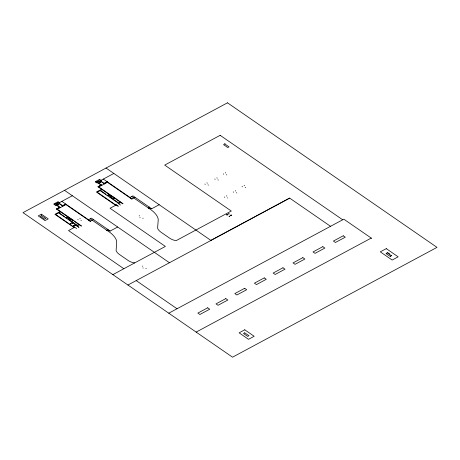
<?xml version="1.0" encoding="UTF-8"?>
<svg xmlns="http://www.w3.org/2000/svg" width="460" height="460" viewBox="0 0 460 460"><rect width="100%" height="100%" fill="white"/><g stroke="black" fill="none" stroke-linecap="round" stroke-linejoin="round"><path stroke-width="0.69" d="M227.085 215.01L227.315 214.607M70.524 223.997L70.621 223.951A0.678 0.569 61.8 0 0 70.834 224.037M139.817 217.706L140.145 217.735M142.934 267.979L143.261 268.002M227.067 214.929L226.607 214.78M231.11 215.337L230.862 215.113M224.842 143.986L229.022 146.866L227.769 147.545L223.589 144.659L225.049 143.566M391.753 255.392L390.293 256.484L386.112 253.604L386.32 253.184M386.112 253.604L387.573 252.505M390.293 256.484L390.5 256.065M73.755 225.722L74.244 225.825M71.748 222.876A0.678 0.569 61.8 0 0 71.978 223.14L72.157 222.956M231.598 215.061L231.023 215.619M72.059 223.065L72.628 222.881M227.453 214.584L227.004 215.038M139.581 215.792L139.167 215.867M143.169 218.207L142.761 218.276M142.698 266.058L142.312 266.173M146.286 268.473L145.877 268.542M228.867 213.572L228.568 213.842M229.218 213.808L228.637 214.067L228.925 214.078M229.465 216.091L229.011 216.441M229.776 216.349L229.367 216.729M134.717 262.89A7.36 3.387 25.9 0 1 127.972 260.36L119.755 254.69A8.476 3.898 25.9 0 1 116.098 250.51L116.65 242.943A18.107 8.332 25.9 0 0 106.846 230.305L107.801 229.281M220.213 135.286L164.703 165.1L231.282 211.031L176.226 240.597A7.36 3.387 25.9 0 1 169.481 238.061L161.264 232.392A8.476 3.898 25.9 0 1 157.607 228.212L158.165 220.645A18.107 8.332 25.9 0 0 148.361 208.006L149.316 206.983M229.201 216.327L229.781 216.177M231.064 215.102L230.65 215.326M72.812 222.91L72.117 222.916M230.748 215.274L231.248 215.332M72.036 223.203L72.122 223.221A0.678 0.569 61.8 0 0 72.277 223.261M230.845 215.268L231.38 215.205M54.234 204.389L55.511 203.705A3.249 1.495 25.9 0 1 58.765 204.901A3.249 1.495 25.9 0 1 57.218 202.785L58.5 202.101M95.743 182.097L97.025 181.407A3.249 1.495 25.9 0 1 100.28 182.608A3.249 1.495 25.9 0 1 98.733 180.492L100.01 179.802M55.096 204.987L56.396 204.78L60.421 207.558M72.329 195.736L58.702 203.055L59.185 203.677M96.611 182.695L97.905 182.482L101.93 185.259M113.844 173.437L100.217 180.757L100.694 181.384M103.885 183.58L107.249 181.775L104.196 183.419L101.004 181.217L101.39 180.757L99.498 179.452L95.231 181.74L97.123 183.051L97.922 182.873L101.108 185.07L97.98 186.754L114.833 198.381M73.318 220.673L56.465 209.047L59.904 207.201M62.37 205.879L65.74 204.067L62.681 205.712L59.495 203.51L59.88 203.05L57.983 201.744L53.716 204.039L55.614 205.344L56.407 205.166L59.599 207.368L56.465 209.047M97.98 186.754L101.418 184.908M57.287 209.237L65.947 204.591M98.802 186.944L107.456 182.292M60.059 211.525L54.889 214.302L74.112 227.562M101.574 189.232L96.404 192.01L115.621 205.269M60.576 211.882L58.96 212.744L64.446 216.528L64.141 216.695M102.085 189.583L100.475 190.452L105.961 194.235L105.65 194.402M65.602 217.701L67.516 216.671M107.111 195.408L109.031 194.379M66.114 218.057L68.034 217.028M107.623 195.764L109.543 194.73M68.517 219.719L68.828 219.552L71.196 221.185L73.117 220.156M110.032 197.426L110.343 197.259L112.706 198.892L114.626 197.857M71.191 219.207L71.495 219.04M112.7 196.909L113.01 196.742M73.629 220.507L71.708 221.542L77.153 225.296L78.763 224.434M115.144 198.214L113.223 199.243L118.668 203.004L120.278 202.136M74.692 221.243L74.388 221.409L81.253 226.147L81.564 225.981L56.775 208.88M116.207 198.95L115.897 199.117L122.762 203.855L123.073 203.688L98.29 186.587M73.795 225.762L74.181 225.716M74.75 227.217L68.534 230.558L123.855 268.726M77.027 225.998L79.281 224.785M116.265 204.924L110.049 208.259L165.37 246.428L112.861 274.631M118.542 203.699L120.79 202.492M77.096 226.044L78.993 227.349L76.515 225.641L76.843 225.463L58.656 212.911L55.712 214.492L73.905 227.044L74.238 226.866L76.716 228.574M116.334 204.97L118.266 206.258L115.748 204.568L115.42 204.746L97.227 192.194L100.165 190.618L118.358 203.17L118.024 203.349L120.503 205.056M93.495 219.575L90.218 221.335L65.429 204.234M135.004 197.277L131.727 199.042L106.944 181.941M90.2 218.816L106.846 230.305L108.083 229.638M131.715 196.523L148.361 208.006L149.598 207.345M106.846 230.305L110.141 231.058L117.668 227.016M148.361 208.006L151.656 208.765L159.183 204.723M210.824 240.35L289.582 198.053L330.539 226.314M127.937 285.033L289.719 198.151M168.768 313.197L343.833 219.173L371.691 238.389M196.161 332.097L371.231 238.073M58.702 203.055L59.369 202.699M100.217 180.757L100.878 180.4M100.866 181.039L101.39 180.757M81.351 220.587L80.931 220.392M226.832 174.915L226.406 174.719M218.345 180.073L217.925 179.877M208.437 185.092L208.018 184.897M245.646 187.53L245.22 187.335M236.808 192.958L236.388 192.763M70.547 224.003L70.529 223.916A0.678 0.569 61.8 0 1 70.305 223.652M75.693 225.066L75.239 224.928M226.722 214.688L227.183 214.734M223.652 174.185L223.272 173.863M215.165 179.342L214.785 179.02M242.489 186.8L242.081 186.478M205.263 184.362L204.878 184.04M233.628 192.228L233.249 191.906M224.796 197.305L224.388 196.983M78.171 219.857L77.792 219.541M227.769 198.001L227.527 197.84M225.716 172.989L225.319 172.661M217.235 178.146L216.833 177.819M244.53 185.598L244.128 185.276M207.328 183.166L206.925 182.839M235.698 191.026L235.296 190.704M226.837 196.104L226.435 195.782M80.241 218.661L79.839 218.339M71.961 222.766A0.678 0.569 61.8 0 0 72.186 223.025L72.329 223.111A0.678 0.569 61.8 0 0 72.898 223.008M220.156 135.315L342.683 219.788M388.096 252.868L389.666 253.949M387.372 252.931L391.546 255.812M106.024 168.044L210.962 240.448M151.656 208.765L132.951 195.862L129.858 197.518L131.916 198.939M103.345 179.078L132.037 198.875M100.372 181.159L104.397 183.937M108.836 195.115L112.108 197.374L111.803 197.541L108.525 195.281M64.515 190.336L169.452 262.74M110.141 231.058L91.436 218.155L88.343 219.817L90.401 221.237M61.835 201.371L90.522 221.168M58.863 203.452L62.888 206.23M67.321 217.407L70.599 219.667L70.288 219.834L67.016 217.574M136.212 280.594L177.031 308.758M70.863 223.652L70.644 223.353M70.823 223.727L70.558 223.359M75.612 225.233A0.678 0.569 61.8 0 1 75.308 225.199L75.164 225.118A0.678 0.569 61.8 0 1 74.871 224.687M75.25 225.348A0.678 0.569 61.8 0 1 75.095 225.308L74.951 225.227A0.678 0.569 61.8 0 1 74.727 224.963M74.278 225.952A0.678 0.569 61.8 0 1 73.968 225.917L73.824 225.831A0.678 0.569 61.8 0 1 73.6 225.572M73.916 226.067A0.678 0.569 61.8 0 1 73.387 225.682M71.041 223.922A0.678 0.569 61.8 0 1 70.886 223.882L70.742 223.802A0.678 0.569 61.8 0 1 70.449 223.376M97.025 181.407A3.277 1.506 25.9 0 1 100.28 182.608M55.511 203.705A3.277 1.506 25.9 0 1 58.765 204.901M244.72 332.833L243.507 333.54L247.739 336.392L248.952 335.691L244.72 332.833M227.481 102.816L23 212.635L232.53 357.184L437 247.371L227.481 102.816M41.417 214.187L38.22 215.907L45.028 220.599L48.225 218.885L41.417 214.187M41.601 215.654L40.348 216.332L44.528 219.213L45.782 218.54L41.601 215.654M207.684 307.809L197.857 313.087L199.893 314.49L209.72 309.218L207.684 307.809M244.651 288.299L234.83 293.578L236.865 294.981L246.692 289.702L244.651 288.299M264.241 277.897L254.414 283.17L256.45 284.579L266.277 279.3L264.241 277.897M282.963 267.783L273.142 273.062L275.178 274.47L284.999 269.192L282.963 267.783M225.82 298.609L215.993 303.887L218.028 305.291L227.855 300.018L225.82 298.609M322.834 246.658L313.013 251.93L315.048 253.339L324.869 248.061L322.834 246.658M343.229 235.796L333.402 241.074L335.438 242.477L345.264 237.199L343.229 235.796M302.847 257.64L293.02 262.919L295.055 264.322L304.882 259.043L302.847 257.64M386.291 248.636L380.299 251.85L392.167 260.044L398.159 256.824L386.291 248.636M244.772 329.803L239.125 332.839L248.521 339.319L254.167 336.289L244.772 329.803"/></g></svg>
